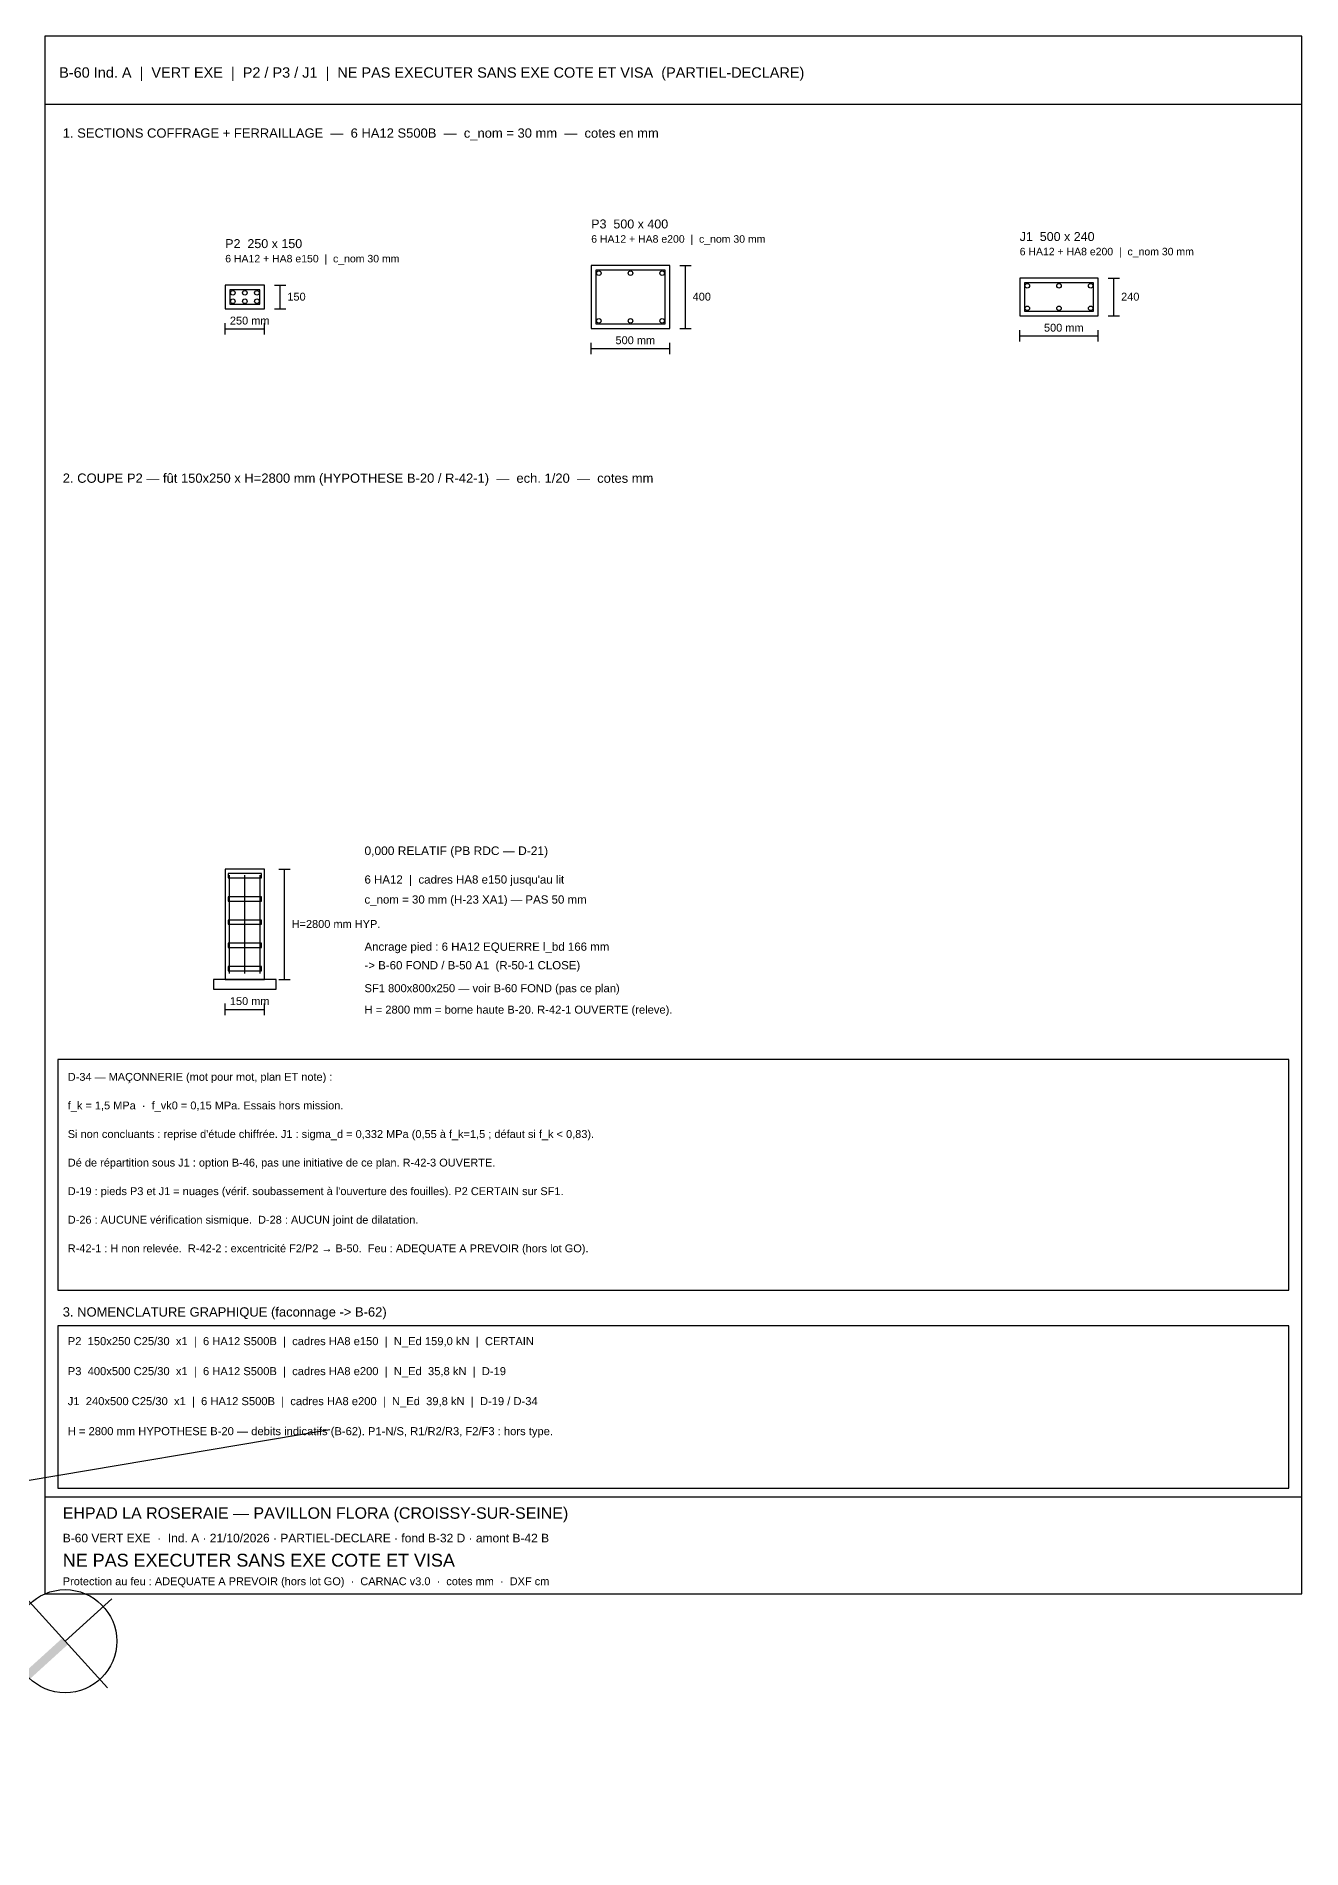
# Model space of a CAD drawing. Header units: centimetres. Extents: x 7169 to 12020, y 3983 to 6520.
# Drawn here: x 10248 to 12020, y 3983 to 6520 of the extents above; entities that cross this region are included whole.
import ezdxf

# ---------------------------------------------------------------- set-up
doc = ezdxf.new("R2010")
doc.units = ezdxf.units.CM
for name, color, linetype in [('070_trait-fin', 9, 'Continuous'), ('VERT-ACIER-LONG', 3, 'Continuous'), ('VERT-ACIER-TRANS', 4, 'Continuous'), ('VERT-AXES', 1, 'Continuous'), ('VERT-CARTOUCHE', 7, 'Continuous'), ('VERT-COFFRAGE', 5, 'Continuous'), ('VERT-COTATION', 8, 'Continuous'), ('VERT-DETAILS', 4, 'Continuous'), ('VERT-HABILLAGE-TEXTE', 7, 'Continuous'), ('VERT-NOMENCLATURE', 7, 'Continuous')]:
    doc.layers.add(name, color=color, linetype=linetype)
doc.styles.get("Standard").update_dxf_attribs({"font": 'arial.ttf'})

# ---------------------------------------------------------------- blocks, each defined once
blk = doc.blocks.new('NORD')
for p, q in [((-149.9, 0), (149.9, 0)), ((0, 0), (0, -149.9))]:
    blk.add_line(p, q)
blk.add_circle((0, 0), 122.5)
blk.add_solid([(-10, 122.1), (10, 122.1), (-10, 0), (10, 0)])

msp = doc.modelspace()

# ---------------------------------------------------------------- linework, layer by layer
at = {"layer": '070_trait-fin'}
msp.add_line((10659, 4569.3), (7169.1, 3983.1), dxfattribs=at)
at = {"layer": 'VERT-ACIER-LONG'}
for p, q in [((10518.5, 5208), (10518.5, 5346)), ((10540, 5208), (10540, 5346)), ((10561.5, 5208), (10561.5, 5346))]:
    msp.add_line(p, q, dxfattribs=at)
for centre in [(11035.6, 6188.4), (11080, 6188.4), (11124.4, 6188.4), (11635.6, 6170.8), (11680, 6170.8), (11724.4, 6170.8), (10523.1, 6160.9), (10523.1, 6149.1), (10540, 6160.9), (10540, 6149.1), (10556.9, 6160.9), (10556.9, 6149.1), (11635.6, 6139.2), (11680, 6139.2), (11724.4, 6139.2), (11035.6, 6121.6), (11080, 6121.6), (11124.4, 6121.6)]:
    msp.add_circle(centre, 3.2, dxfattribs=at)
at = {"layer": 'VERT-ACIER-TRANS'}
for points in [[(11031.6, 6117.6), (11128.4, 6117.6), (11128.4, 6192.4), (11031.6, 6192.4), (11031.6, 6117.6)], [(10519.1, 6145.1), (10560.9, 6145.1), (10560.9, 6164.9), (10519.1, 6164.9), (10519.1, 6145.1)], [(11631.6, 6135.2), (11728.4, 6135.2), (11728.4, 6174.8), (11631.6, 6174.8), (11631.6, 6135.2)], [(10516.5, 5342), (10563.5, 5342), (10563.5, 5348), (10516.5, 5348), (10516.5, 5342)], [(10516.5, 5309.5), (10563.5, 5309.5), (10563.5, 5315.5), (10516.5, 5315.5), (10516.5, 5309.5)], [(10516.5, 5277), (10563.5, 5277), (10563.5, 5283), (10516.5, 5283), (10516.5, 5277)], [(10516.5, 5244.5), (10563.5, 5244.5), (10563.5, 5250.5), (10516.5, 5250.5), (10516.5, 5244.5)], [(10516.5, 5212), (10563.5, 5212), (10563.5, 5218), (10516.5, 5218), (10516.5, 5212)]]:
    msp.add_lwpolyline(points, dxfattribs=at)
at = {"layer": 'VERT-AXES'}
for points in [[(10260, 6425), (12020, 6425), (12020, 6520), (10260, 6520), (10260, 6425)], [(10278, 4765), (12002, 4765), (12002, 5088), (10278, 5088), (10278, 4765)]]:
    msp.add_lwpolyline(points, dxfattribs=at)
at = {"layer": 'VERT-CARTOUCHE'}
for points in [[(10260, 4340), (12020, 4340), (12020, 6520), (10260, 6520), (10260, 4340)], [(10260, 4340), (12020, 4340), (12020, 4475), (10260, 4475), (10260, 4340)]]:
    msp.add_lwpolyline(points, dxfattribs=at)
at = {"layer": 'VERT-COFFRAGE'}
for points in [[(11025, 6111), (11135, 6111), (11135, 6199), (11025, 6199), (11025, 6111)], [(10512.5, 6138.5), (10567.5, 6138.5), (10567.5, 6171.5), (10512.5, 6171.5), (10512.5, 6138.5)], [(11625, 6128.6), (11735, 6128.6), (11735, 6181.4), (11625, 6181.4), (11625, 6128.6)], [(10512.5, 5200), (10567.5, 5200), (10567.5, 5354), (10512.5, 5354), (10512.5, 5200)]]:
    msp.add_lwpolyline(points, dxfattribs=at)
at = {"layer": 'VERT-COTATION'}
for p, q in [((11149, 6199), (11165, 6199)), ((11157, 6111), (11157, 6199)), ((10581.5, 6171.5), (10597.5, 6171.5)), ((10589.5, 6138.5), (10589.5, 6171.5)), ((11749, 6181.4), (11765, 6181.4)), ((11757, 6128.6), (11757, 6181.4)), ((10512.5, 6102.5), (10512.5, 6118.5)), ((10567.5, 6102.5), (10567.5, 6118.5)), ((10581.5, 6138.5), (10597.5, 6138.5)), ((11749, 6128.6), (11765, 6128.6)), ((10512.5, 6110.5), (10567.5, 6110.5)), ((11025, 6075), (11025, 6091)), ((11135, 6075), (11135, 6091)), ((11149, 6111), (11165, 6111)), ((11625, 6092.6), (11625, 6108.6)), ((11625, 6100.6), (11735, 6100.6)), ((11735, 6092.6), (11735, 6108.6)), ((11025, 6083), (11135, 6083)), ((10587.5, 5354), (10603.5, 5354)), ((10595.5, 5200), (10595.5, 5354)), ((10587.5, 5200), (10603.5, 5200)), ((10512.5, 5150), (10512.5, 5166)), ((10512.5, 5158), (10567.5, 5158)), ((10567.5, 5150), (10567.5, 5166))]:
    msp.add_line(p, q, dxfattribs=at)
at = {"layer": 'VERT-DETAILS'}
msp.add_lwpolyline([(10496, 5186.2), (10584, 5186.2), (10584, 5200), (10496, 5200), (10496, 5186.2)], dxfattribs=at)
at = {"layer": 'VERT-NOMENCLATURE'}
msp.add_lwpolyline([(10278, 4488), (12002, 4488), (12002, 4715), (10278, 4715), (10278, 4488)], dxfattribs=at)

# ---------------------------------------------------------------- block references
at = {"layer": '070_trait-fin', "xscale": 0.5892211539267361, "yscale": 0.5892211539267361, "zscale": 0.5892211539267361, "rotation": 132.2354592550134}
msp.add_blockref('NORD', (10288.4, 4273.6), dxfattribs=at)

# ---------------------------------------------------------------- texts
at = {"layer": 'VERT-ACIER-LONG'}
for s, p in [("6 HA12  |  cadres HA8 e150 jusqu'au lit", (10707.5, 5334)), ('Ancrage pied : 6 HA12 EQUERRE l_bd 166 mm', (10707.5, 5240))]:
    msp.add_text(s, height=11.5, dxfattribs=at).set_placement(p)
at = {"layer": 'VERT-AXES'}
for s, height, p in [('B-60 Ind. A  |  VERT EXE  |  P2 / P3 / J1  |  NE PAS EXECUTER SANS EXE COTE ET VISA  (PARTIEL-DECLARE)', 14.5, (10280, 6462)), ('0,000 RELATIF (PB RDC — D-21)', 12, (10707.5, 5374)), ('D-34 — MAÇONNERIE (mot pour mot, plan ET note) :', 11, (10292, 5058)), ('EHPAD LA ROSERAIE — PAVILLON FLORA (CROISSY-SUR-SEINE)', 16, (10285, 4445)), ('NE PAS EXECUTER SANS EXE COTE ET VISA', 18, (10285, 4378))]:
    msp.add_text(s, height=height, dxfattribs=at).set_placement(p)
at = {"layer": 'VERT-COFFRAGE'}
for s, p in [('P3  500 x 400', (11025, 6251)), ('J1  500 x 240', (11625, 6233.4)), ('P2  250 x 150', (10512.5, 6223.5))]:
    msp.add_text(s, height=12.5, dxfattribs=at).set_placement(p)
at = {"layer": 'VERT-COTATION'}
for s, p in [('150', (10599.5, 6150)), ('400', (11167, 6150)), ('240', (11767, 6150)), ('250 mm', (10519, 6116.5)), ('500 mm', (11659, 6106.6)), ('500 mm', (11059, 6089)), ('H=2800 mm HYP.', (10605.5, 5272)), ('150 mm', (10519, 5164))]:
    msp.add_text(s, height=11, dxfattribs=at).set_placement(p)
at = {"layer": 'VERT-DETAILS'}
for s, height, p in [('2. COUPE P2 — fût 150x250 x H=2800 mm (HYPOTHESE B-20 / R-42-1)  —  ech. 1/20  —  cotes mm', 13, (10285, 5895)), ('SF1 800x800x250 — voir B-60 FOND (pas ce plan)', 11.2, (10707.5, 5182))]:
    msp.add_text(s, height=height, dxfattribs=at).set_placement(p)
at = {"layer": 'VERT-HABILLAGE-TEXTE'}
for s, height, p in [('1. SECTIONS COFFRAGE + FERRAILLAGE  —  6 HA12 S500B  —  c_nom = 30 mm  —  cotes en mm', 13, (10285, 6378)), ('6 HA12 + HA8 e200  |  c_nom 30 mm', 10.5, (11025, 6231)), ('6 HA12 + HA8 e200  |  c_nom 30 mm', 10.5, (11625, 6213.4)), ('6 HA12 + HA8 e150  |  c_nom 30 mm', 10.5, (10512.5, 6203.5)), ('c_nom = 30 mm (H-23 XA1) — PAS 50 mm', 11.5, (10707.5, 5306)), ('-> B-60 FOND / B-50 A1  (R-50-1 CLOSE)', 11.5, (10707.5, 5214)), ('H = 2800 mm = borne haute B-20. R-42-1 OUVERTE (releve).', 11.2, (10707.5, 5152)), ('f_k = 1,5 MPa  ·  f_vk0 = 0,15 MPa. Essais hors mission.', 11, (10292, 5018)), ("Si non concluants : reprise d'étude chiffrée. J1 : sigma_d = 0,332 MPa (0,55 à f_k=1,5 ; défaut si f_k < 0,83).", 11, (10292, 4978)), ('Dé de répartition sous J1 : option B-46, pas une initiative de ce plan. R-42-3 OUVERTE.', 11, (10292, 4938)), ("D-19 : pieds P3 et J1 = nuages (vérif. soubassement à l'ouverture des fouilles). P2 CERTAIN sur SF1.", 11, (10292, 4898)), ('D-26 : AUCUNE vérification sismique.  D-28 : AUCUN joint de dilatation.', 11, (10292, 4858)), ('R-42-1 : H non relevée.  R-42-2 : excentricité F2/P2 → B-50.  Feu : ADEQUATE A PREVOIR (hors lot GO).', 11, (10292, 4818)), ('B-60 VERT EXE  ·  Ind. A · 21/10/2026 · PARTIEL-DECLARE · fond B-32 D · amont B-42 B', 12, (10285, 4412)), ('Protection au feu : ADEQUATE A PREVOIR (hors lot GO)  ·  CARNAC v3.0  ·  cotes mm  ·  DXF cm', 11, (10285, 4352))]:
    msp.add_text(s, height=height, dxfattribs=at).set_placement(p)
at = {"layer": 'VERT-NOMENCLATURE'}
for s, height, p in [('3. NOMENCLATURE GRAPHIQUE (faconnage -> B-62)', 13, (10285, 4728)), ('P2  150x250 C25/30  x1  |  6 HA12 S500B  |  cadres HA8 e150  |  N_Ed 159,0 kN  |  CERTAIN', 11.2, (10292, 4688)), ('P3  400x500 C25/30  x1  |  6 HA12 S500B  |  cadres HA8 e200  |  N_Ed  35,8 kN  |  D-19', 11.2, (10292, 4646)), ('J1  240x500 C25/30  x1  |  6 HA12 S500B  |  cadres HA8 e200  |  N_Ed  39,8 kN  |  D-19 / D-34', 11.2, (10292, 4604)), ('H = 2800 mm HYPOTHESE B-20 — debits indicatifs (B-62). P1-N/S, R1/R2/R3, F2/F3 : hors type.', 11.2, (10292, 4562))]:
    msp.add_text(s, height=height, dxfattribs=at).set_placement(p)

doc.saveas('drawing.dxf')
